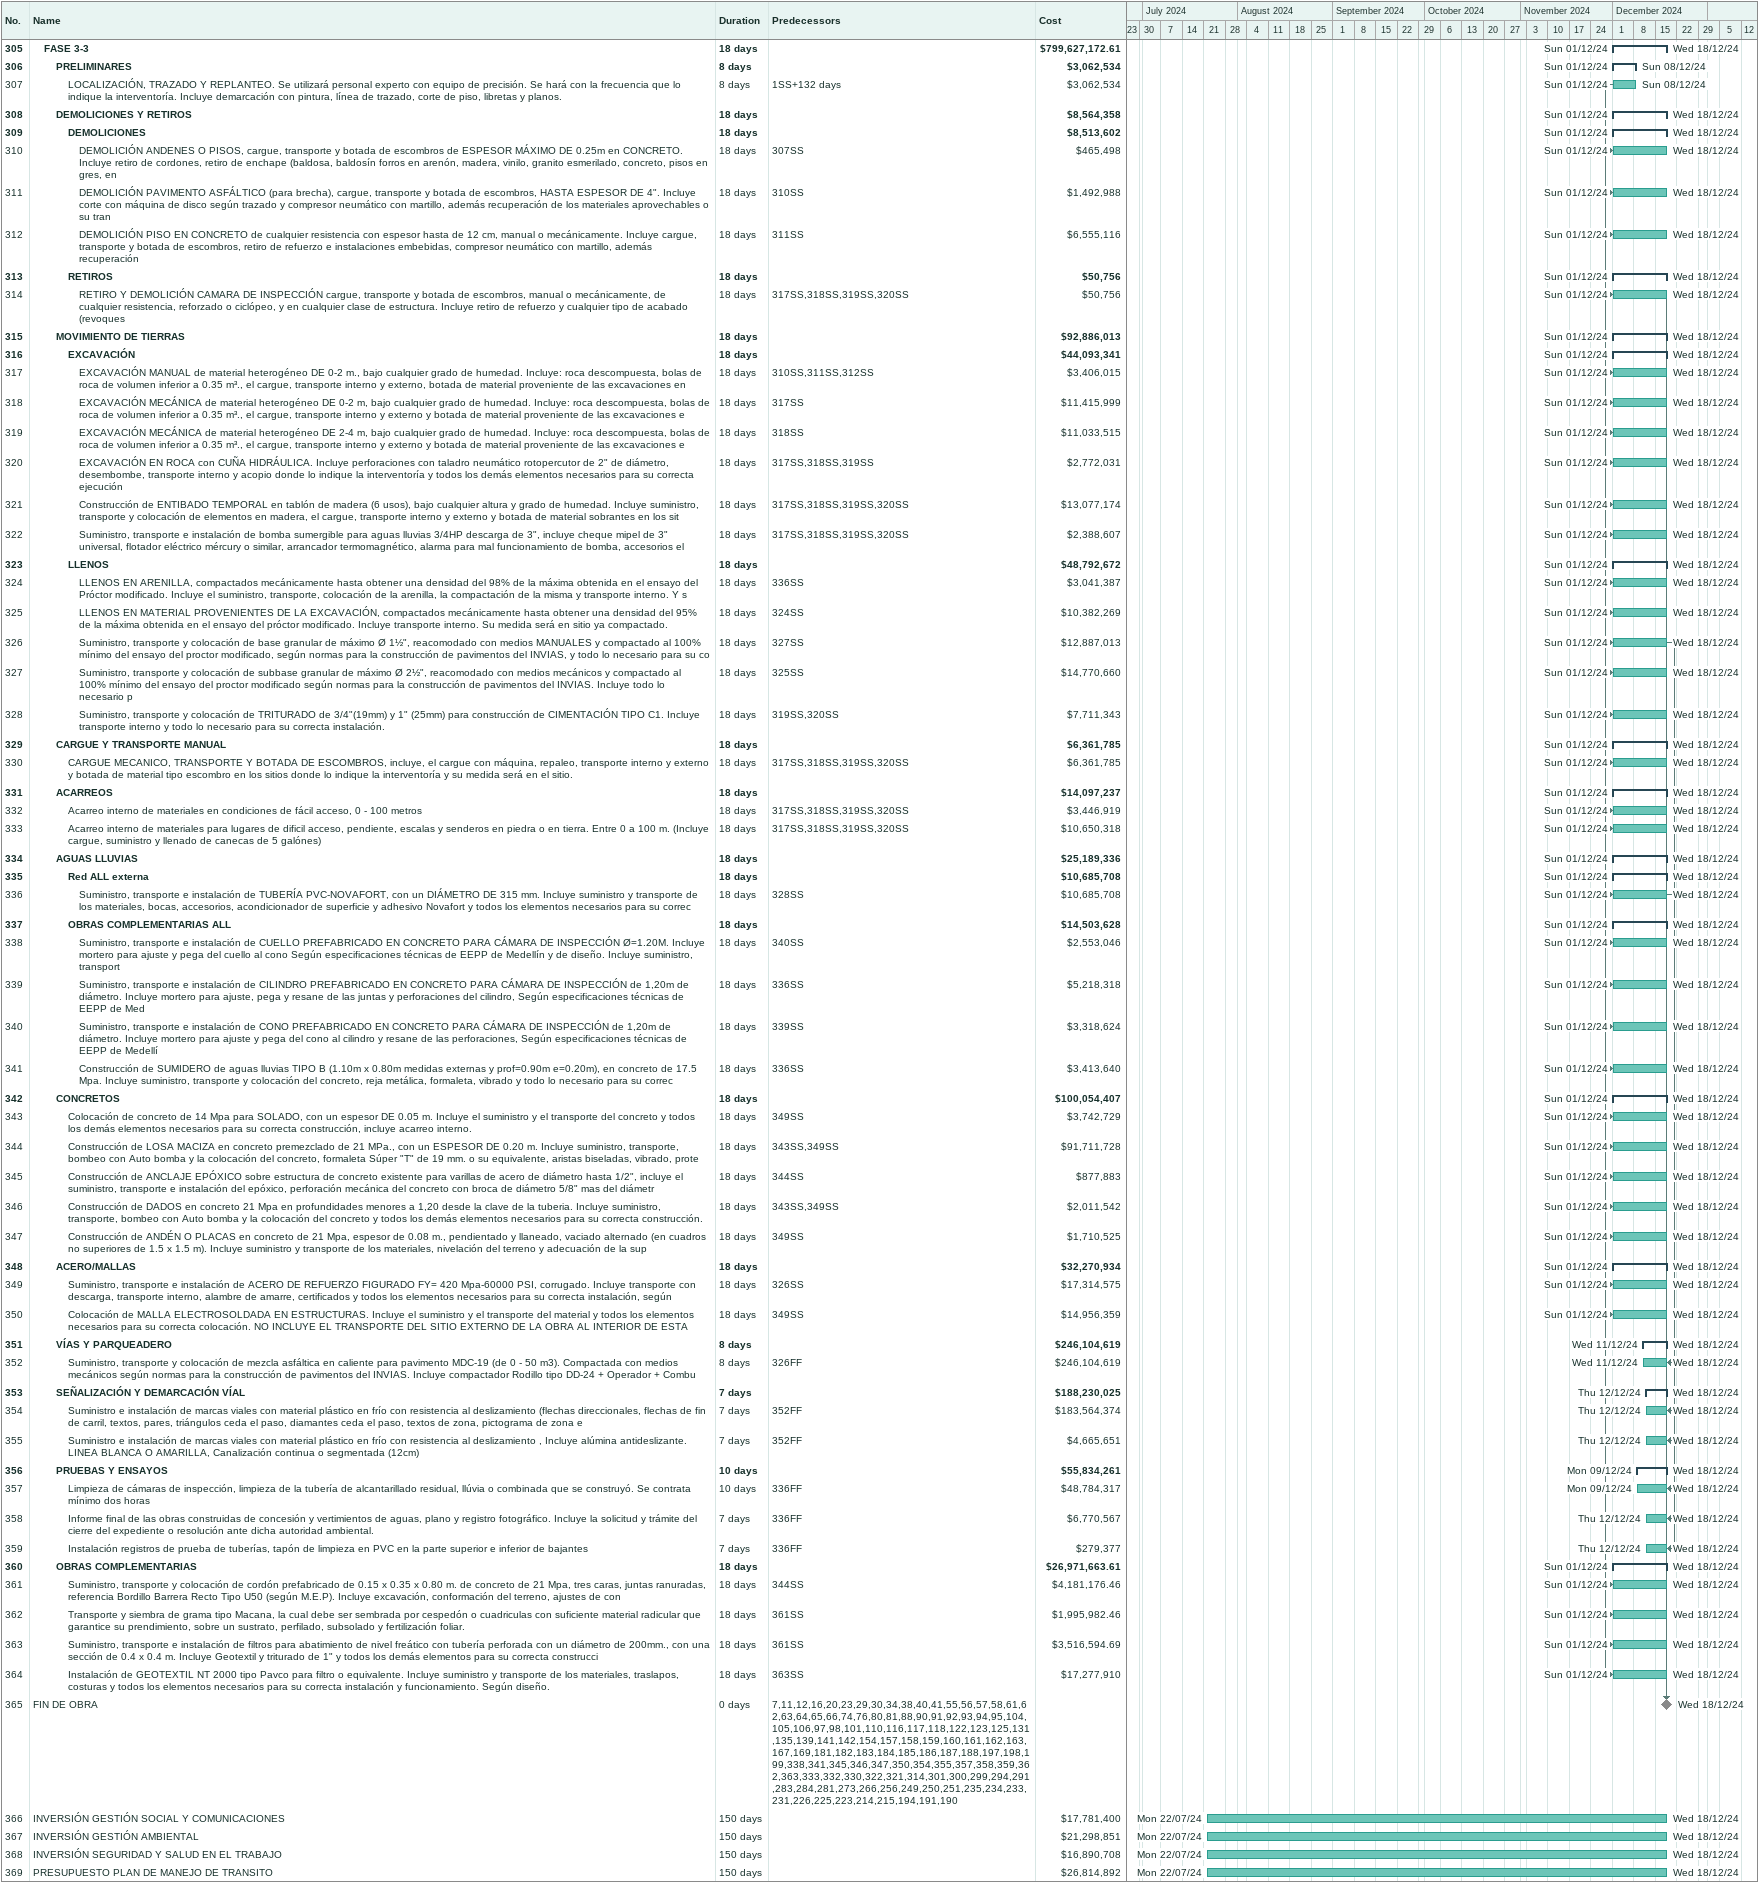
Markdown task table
| ID | Level | Task | Duration | Start | Finish | Predecessors | Cost ($) |
|---|---|---|---|---|---|---|---|
| 305 | 2 | **FASE 3-3** | 18d | 2024-12-01 | 2024-12-18 |  | 799627172.61 |
| 306 | 3 | **PRELIMINARES** | 8d | 2024-12-01 | 2024-12-08 |  | 3062534 |
| 307 | 4 | LOCALIZACIÓN, TRAZADO Y REPLANTEO. Se utilizará personal experto con equipo de precisión. Se hará con la frecuencia que lo indique la interventoría. Incluye demarcación con pintura, línea de trazado, corte de piso, libretas y planos. | 8d | 2024-12-01 | 2024-12-08 | 1SS+132d | 3062534 |
| 308 | 3 | **DEMOLICIONES Y RETIROS** | 18d | 2024-12-01 | 2024-12-18 |  | 8564358 |
| 309 | 4 | **DEMOLICIONES** | 18d | 2024-12-01 | 2024-12-18 |  | 8513602 |
| 310 | 5 | DEMOLICIÓN ANDENES O PISOS, cargue, transporte y botada de escombros de ESPESOR MÁXIMO DE 0.25m en CONCRETO. Incluye retiro de cordones, retiro de enchape (baldosa, baldosín forros en arenón, madera, vinilo, granito esmerilado, concreto, pisos en gres, en | 18d | 2024-12-01 | 2024-12-18 | 307SS | 465498 |
| 311 | 5 | DEMOLICIÓN PAVIMENTO ASFÁLTICO (para brecha), cargue, transporte y botada de escombros, HASTA ESPESOR DE 4". Incluye corte con máquina de disco según trazado y compresor neumático con martillo, además recuperación de los materiales aprovechables o su tran | 18d | 2024-12-01 | 2024-12-18 | 310SS | 1492988 |
| 312 | 5 | DEMOLICIÓN PISO EN CONCRETO de cualquier resistencia con espesor hasta de 12 cm, manual o mecánicamente. Incluye cargue, transporte y botada de escombros, retiro de refuerzo e instalaciones embebidas, compresor neumático con martillo, además recuperación | 18d | 2024-12-01 | 2024-12-18 | 311SS | 6555116 |
| 313 | 4 | **RETIROS** | 18d | 2024-12-01 | 2024-12-18 |  | 50756 |
| 314 | 5 | RETIRO Y DEMOLICIÓN CAMARA DE INSPECCIÓN cargue, transporte y botada de escombros, manual o mecánicamente, de cualquier resistencia, reforzado o ciclópeo, y en cualquier clase de estructura. Incluye retiro de refuerzo y cualquier tipo de acabado (revoques | 18d | 2024-12-01 | 2024-12-18 | 317SS, 318SS, 319SS, 320SS | 50756 |
| 315 | 3 | **MOVIMIENTO DE TIERRAS** | 18d | 2024-12-01 | 2024-12-18 |  | 92886013 |
| 316 | 4 | **EXCAVACIÓN** | 18d | 2024-12-01 | 2024-12-18 |  | 44093341 |
| 317 | 5 | EXCAVACIÓN MANUAL de material heterogéneo DE 0-2 m., bajo cualquier grado de humedad. Incluye: roca descompuesta, bolas de roca de volumen inferior a 0.35 m³., el cargue, transporte interno y externo, botada de material proveniente de las excavaciones en | 18d | 2024-12-01 | 2024-12-18 | 310SS, 311SS, 312SS | 3406015 |
| 318 | 5 | EXCAVACIÓN MECÁNICA de material heterogéneo DE 0-2 m, bajo cualquier grado de humedad. Incluye: roca descompuesta, bolas de roca de volumen inferior a 0.35 m³., el cargue, transporte interno y externo y botada de material proveniente de las excavaciones e | 18d | 2024-12-01 | 2024-12-18 | 317SS | 11415999 |
| 319 | 5 | EXCAVACIÓN MECÁNICA de material heterogéneo DE 2-4 m, bajo cualquier grado de humedad. Incluye: roca descompuesta, bolas de roca de volumen inferior a 0.35 m³., el cargue, transporte interno y externo y botada de material proveniente de las excavaciones e | 18d | 2024-12-01 | 2024-12-18 | 318SS | 11033515 |
| 320 | 5 | EXCAVACIÓN EN ROCA con CUÑA HIDRÁULICA. Incluye perforaciones con taladro neumático rotopercutor de 2" de diámetro, desembombe, transporte interno y acopio donde lo indique la interventoría y todos los demás elementos necesarios para su correcta ejecución | 18d | 2024-12-01 | 2024-12-18 | 317SS, 318SS, 319SS | 2772031 |
| 321 | 5 | Construcción de ENTIBADO TEMPORAL en tablón de madera (6 usos), bajo cualquier altura y grado de humedad. Incluye suministro, transporte y colocación de elementos en madera, el cargue, transporte interno y externo y botada de material sobrantes en los sit | 18d | 2024-12-01 | 2024-12-18 | 317SS, 318SS, 319SS, 320SS | 13077174 |
| 322 | 5 | Suministro, transporte e instalación de bomba sumergible para aguas lluvias 3/4HP descarga de 3", incluye cheque mipel de 3" universal, flotador eléctrico mércury o similar, arrancador termomagnético, alarma para mal funcionamiento de bomba, accesorios el | 18d | 2024-12-01 | 2024-12-18 | 317SS, 318SS, 319SS, 320SS | 2388607 |
| 323 | 4 | **LLENOS** | 18d | 2024-12-01 | 2024-12-18 |  | 48792672 |
| 324 | 5 | LLENOS EN ARENILLA, compactados mecánicamente hasta obtener una densidad del 98% de la máxima obtenida en el ensayo del Próctor modificado. Incluye el suministro, transporte, colocación de la arenilla, la compactación de la misma y transporte interno. Y s | 18d | 2024-12-01 | 2024-12-18 | 336SS | 3041387 |
| 325 | 5 | LLENOS EN MATERIAL PROVENIENTES DE LA EXCAVACIÓN, compactados mecánicamente hasta obtener una densidad del 95% de la máxima obtenida en el ensayo del próctor modificado. Incluye transporte interno. Su medida será en sitio ya compactado. | 18d | 2024-12-01 | 2024-12-18 | 324SS | 10382269 |
| 326 | 5 | Suministro, transporte y colocación de base granular de máximo Ø 1½", reacomodado con medios MANUALES y compactado al 100% mínimo del ensayo del proctor modificado, según normas para la construcción de pavimentos del INVIAS, y todo lo necesario para su co | 18d | 2024-12-01 | 2024-12-18 | 327SS | 12887013 |
| 327 | 5 | Suministro, transporte y colocación de subbase granular de máximo Ø 2½", reacomodado con medios mecánicos y compactado al 100% mínimo del ensayo del proctor modificado según normas para la construcción de pavimentos del INVIAS. Incluye todo lo necesario p | 18d | 2024-12-01 | 2024-12-18 | 325SS | 14770660 |
| 328 | 5 | Suministro, transporte y colocación de TRITURADO de 3/4"(19mm) y 1" (25mm) para construcción de CIMENTACIÓN TIPO C1. Incluye transporte interno y todo lo necesario para su correcta instalación. | 18d | 2024-12-01 | 2024-12-18 | 319SS, 320SS | 7711343 |
| 329 | 3 | **CARGUE Y TRANSPORTE MANUAL** | 18d | 2024-12-01 | 2024-12-18 |  | 6361785 |
| 330 | 4 | CARGUE MECANICO, TRANSPORTE Y BOTADA DE ESCOMBROS, incluye, el cargue con máquina, repaleo, transporte interno y externo y botada de material tipo escombro en los sitios donde lo indique la interventoría y su medida será en el sitio. | 18d | 2024-12-01 | 2024-12-18 | 317SS, 318SS, 319SS, 320SS | 6361785 |
| 331 | 3 | **ACARREOS** | 18d | 2024-12-01 | 2024-12-18 |  | 14097237 |
| 332 | 4 | Acarreo interno de materiales en condiciones de fácil acceso, 0 - 100 metros | 18d | 2024-12-01 | 2024-12-18 | 317SS, 318SS, 319SS, 320SS | 3446919 |
| 333 | 4 | Acarreo interno de materiales para lugares de dificil acceso, pendiente, escalas y senderos en piedra o en tierra. Entre 0 a 100 m. (Incluye cargue, suministro y llenado de canecas de 5 galónes) | 18d | 2024-12-01 | 2024-12-18 | 317SS, 318SS, 319SS, 320SS | 10650318 |
| 334 | 3 | **AGUAS LLUVIAS** | 18d | 2024-12-01 | 2024-12-18 |  | 25189336 |
| 335 | 4 | **Red ALL externa** | 18d | 2024-12-01 | 2024-12-18 |  | 10685708 |
| 336 | 5 | Suministro, transporte e instalación de TUBERÍA PVC-NOVAFORT, con un DIÁMETRO DE 315 mm. Incluye suministro y transporte de los materiales, bocas, accesorios, acondicionador de superficie y adhesivo Novafort y todos los elementos necesarios para su correc | 18d | 2024-12-01 | 2024-12-18 | 328SS | 10685708 |
| 337 | 4 | **OBRAS COMPLEMENTARIAS ALL** | 18d | 2024-12-01 | 2024-12-18 |  | 14503628 |
| 338 | 5 | Suministro, transporte e instalación de CUELLO PREFABRICADO EN CONCRETO PARA CÁMARA DE INSPECCIÓN Ø=1.20M. Incluye mortero para ajuste y pega del cuello al cono Según especificaciones técnicas de EEPP de Medellín y de diseño. Incluye suministro, transport | 18d | 2024-12-01 | 2024-12-18 | 340SS | 2553046 |
| 339 | 5 | Suministro, transporte e instalación de CILINDRO PREFABRICADO EN CONCRETO PARA CÁMARA DE INSPECCIÓN de 1,20m de diámetro. Incluye mortero para ajuste, pega y resane de las juntas y perforaciones del cilindro, Según especificaciones técnicas de EEPP de Med | 18d | 2024-12-01 | 2024-12-18 | 336SS | 5218318 |
| 340 | 5 | Suministro, transporte e instalación de CONO PREFABRICADO EN CONCRETO PARA CÁMARA DE INSPECCIÓN de 1,20m de diámetro. Incluye mortero para ajuste y pega del cono al cilindro y resane de las perforaciones, Según especificaciones técnicas de EEPP de Medellí | 18d | 2024-12-01 | 2024-12-18 | 339SS | 3318624 |
| 341 | 5 | Construcción de SUMIDERO de aguas lluvias TIPO B (1.10m x 0.80m medidas externas y prof=0.90m e=0.20m), en concreto de 17.5 Mpa. Incluye suministro, transporte y colocación del concreto, reja metálica, formaleta, vibrado y todo lo necesario para su correc | 18d | 2024-12-01 | 2024-12-18 | 336SS | 3413640 |
| 342 | 3 | **CONCRETOS** | 18d | 2024-12-01 | 2024-12-18 |  | 100054407 |
| 343 | 4 | Colocación de concreto de 14 Mpa para SOLADO, con un espesor DE 0.05 m. Incluye el suministro y el transporte del concreto y todos los demás elementos necesarios para su correcta construcción, incluye acarreo interno. | 18d | 2024-12-01 | 2024-12-18 | 349SS | 3742729 |
| 344 | 4 | Construcción de LOSA MACIZA en concreto premezclado de 21 MPa., con un ESPESOR DE 0.20 m. Incluye suministro, transporte, bombeo con Auto bomba y la colocación del concreto, formaleta Súper "T" de 19 mm. o su equivalente, aristas biseladas, vibrado, prote | 18d | 2024-12-01 | 2024-12-18 | 343SS, 349SS | 91711728 |
| 345 | 4 | Construcción de ANCLAJE EPÓXICO sobre estructura de concreto existente para varillas de acero de diámetro hasta 1/2", incluye el suministro, transporte e instalación del epóxico, perforación mecánica del concreto con broca de diámetro 5/8" mas del diámetr | 18d | 2024-12-01 | 2024-12-18 | 344SS | 877883 |
| 346 | 4 | Construcción de DADOS en concreto 21 Mpa en profundidades menores a 1,20 desde la clave de la tuberia. Incluye suministro, transporte, bombeo con Auto bomba y la colocación del concreto y todos los demás elementos necesarios para su correcta construcción. | 18d | 2024-12-01 | 2024-12-18 | 343SS, 349SS | 2011542 |
| 347 | 4 | Construcción de ANDÉN O PLACAS en concreto de 21 Mpa, espesor de 0.08 m., pendientado y llaneado, vaciado alternado (en cuadros no superiores de 1.5 x 1.5 m). Incluye suministro y transporte de los materiales, nivelación del terreno y adecuación de la sup | 18d | 2024-12-01 | 2024-12-18 | 349SS | 1710525 |
| 348 | 3 | **ACERO/MALLAS** | 18d | 2024-12-01 | 2024-12-18 |  | 32270934 |
| 349 | 4 | Suministro, transporte e instalación de ACERO DE REFUERZO FIGURADO FY= 420 Mpa-60000 PSI, corrugado. Incluye transporte con descarga, transporte interno, alambre de amarre, certificados y todos los elementos necesarios para su correcta instalación, según | 18d | 2024-12-01 | 2024-12-18 | 326SS | 17314575 |
| 350 | 4 | Colocación de MALLA ELECTROSOLDADA EN ESTRUCTURAS. Incluye el suministro y el transporte del material y todos los elementos necesarios para su correcta colocación. NO INCLUYE EL TRANSPORTE DEL SITIO EXTERNO DE LA OBRA AL INTERIOR DE ESTA | 18d | 2024-12-01 | 2024-12-18 | 349SS | 14956359 |
| 351 | 3 | **VÍAS Y PARQUEADERO** | 8d | 2024-12-11 | 2024-12-18 |  | 246104619 |
| 352 | 4 | Suministro, transporte y colocación de mezcla asfáltica en caliente para pavimento MDC-19 (de 0 - 50 m3). Compactada con medios mecánicos según normas para la construcción de pavimentos del INVIAS. Incluye compactador Rodillo tipo DD-24 + Operador + Combu | 8d | 2024-12-11 | 2024-12-18 | 326FF | 246104619 |
| 353 | 3 | **SEÑALIZACIÓN Y DEMARCACIÓN VÍAL** | 7d | 2024-12-12 | 2024-12-18 |  | 188230025 |
| 354 | 4 | Suministro e instalación de marcas viales con material plástico en frío con resistencia al deslizamiento (flechas direccionales, flechas de fin de carril, textos, pares, triángulos ceda el paso, diamantes ceda el paso, textos de zona, pictograma de zona e | 7d | 2024-12-12 | 2024-12-18 | 352FF | 183564374 |
| 355 | 4 | Suministro e instalación de marcas viales con material plástico en frío con resistencia al deslizamiento , Incluye alúmina antideslizante. LINEA BLANCA O AMARILLA, Canalización continua o segmentada (12cm) | 7d | 2024-12-12 | 2024-12-18 | 352FF | 4665651 |
| 356 | 3 | **PRUEBAS Y ENSAYOS** | 10d | 2024-12-09 | 2024-12-18 |  | 55834261 |
| 357 | 4 | Limpieza de cámaras de inspección, limpieza de la tubería de alcantarillado residual, llúvia o combinada que se construyó. Se contrata mínimo dos horas | 10d | 2024-12-09 | 2024-12-18 | 336FF | 48784317 |
| 358 | 4 | Informe final de las obras construidas de concesión y vertimientos de aguas, plano y registro fotográfico. Incluye la solicitud y trámite del cierre del expediente o resolución ante dicha autoridad ambiental. | 7d | 2024-12-12 | 2024-12-18 | 336FF | 6770567 |
| 359 | 4 | Instalación registros de prueba de tuberías, tapón de limpieza en PVC en la parte superior e inferior de bajantes | 7d | 2024-12-12 | 2024-12-18 | 336FF | 279377 |
| 360 | 3 | **OBRAS COMPLEMENTARIAS** | 18d | 2024-12-01 | 2024-12-18 |  | 26971663.61 |
| 361 | 4 | Suministro, transporte y colocación de cordón prefabricado de 0.15 x 0.35 x 0.80 m. de concreto de 21 Mpa, tres caras, juntas ranuradas, referencia Bordillo Barrera Recto Tipo U50 (según M.E.P). Incluye excavación, conformación del terreno, ajustes de con | 18d | 2024-12-01 | 2024-12-18 | 344SS | 4181176.46 |
| 362 | 4 | Transporte y siembra de grama tipo Macana, la cual debe ser sembrada por cespedón o cuadriculas con suficiente material radicular que garantice su prendimiento, sobre un sustrato, perfilado, subsolado y fertilización foliar. | 18d | 2024-12-01 | 2024-12-18 | 361SS | 1995982.46 |
| 363 | 4 | Suministro, transporte e instalación de filtros para abatimiento de nivel freático con tubería perforada con un diámetro de 200mm., con una sección de 0.4 x 0.4 m. Incluye Geotextil y triturado de 1" y todos los demás elementos para su correcta construcci | 18d | 2024-12-01 | 2024-12-18 | 361SS | 3516594.69 |
| 364 | 4 | Instalación de GEOTEXTIL NT 2000 tipo Pavco para filtro o equivalente. Incluye suministro y transporte de los materiales, traslapos, costuras y todos los elementos necesarios para su correcta instalación y funcionamiento. Según diseño. | 18d | 2024-12-01 | 2024-12-18 | 363SS | 17277910 |
| 365 | 1 | FIN DE OBRA | 0d | 2024-12-18 | 2024-12-18 | 7, 11, 12, 16, 20, 23, 29, 30, 34, 38, 40, 41, 55, 56, 57, 58, 61, 62, 63, 64, 65, 66, 74, 76, 80, 81, 88, 90, 91, 92, 93, 94, 95, 104, 105, 106, 97, 98, 101, 110, 116, 117, 118, 122, 123, 125, 131, 135, 139, 141, 142, 154, 157, 158, 159, 160, 161, 162, 163, 167, 169, 181, 182, 183, 184, 185, 186, 187, 188, 197, 198, 199, 338, 341, 345, 346, 347, 350, 354, 355, 357, 358, 359, 362, 363, 333, 332, 330, 322, 321, 314, 301, 300, 299, 294, 291, 283, 284, 281, 273, 266, 256, 249, 250, 251, 235, 234, 233, 231, 226, 225, 223, 214, 215, 194, 191, 190 |  |
| 366 | 1 | INVERSIÓN GESTIÓN SOCIAL Y COMUNICACIONES | 150d | 2024-07-22 | 2024-12-18 |  | 17781400 |
| 367 | 1 | INVERSIÓN GESTIÓN AMBIENTAL | 150d | 2024-07-22 | 2024-12-18 |  | 21298851 |
| 368 | 1 | INVERSIÓN SEGURIDAD Y SALUD EN EL TRABAJO | 150d | 2024-07-22 | 2024-12-18 |  | 16890708 |
| 369 | 1 | PRESUPUESTO PLAN DE MANEJO DE TRANSITO | 150d | 2024-07-22 | 2024-12-18 |  | 26814892 |
